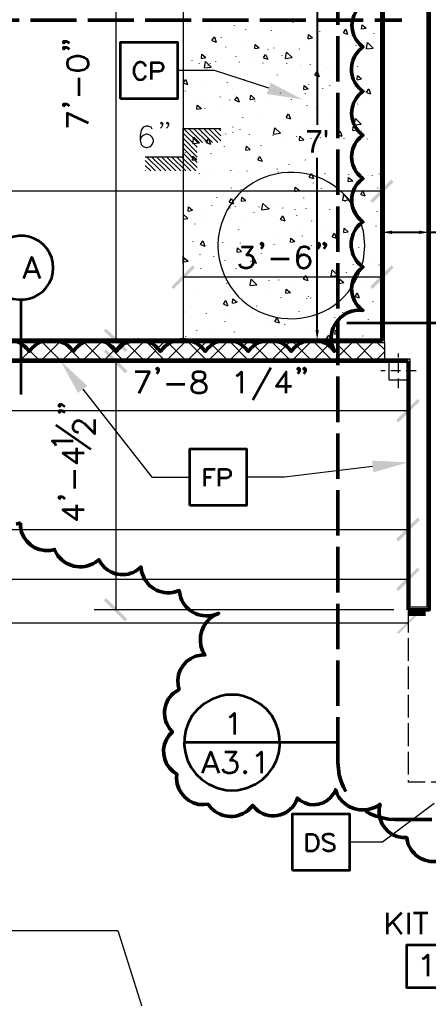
# Model space of a CAD drawing. Header units: inches. Extents: x 5 to 516, y -193 to 129.
# Drawn here: x 72.91 to 80.11, y 46.03 to 63.27 of the extents above; entities that cross this region are included whole.
import ezdxf

# ---------------------------------------------------------------- set-up
doc = ezdxf.new("R2010")
doc.units = ezdxf.units.IN
doc.header["$MEASUREMENT"] = 0
doc.linetypes.add('PDF_IMPORT', pattern=[1, 0.8, -0.2])
for name, color, linetype in [('Highlight', 210, 'Continuous'), ('PDF_Geometry', 7, 'Continuous'), ('PDF_Solid Fills', 7, 'Continuous')]:
    doc.layers.add(name, color=color, linetype=linetype)
doc.styles.get("Standard").update_dxf_attribs({"font": 'arial.ttf'})
doc.dimstyles.get("Standard").update_dxf_attribs({"dimtxt": 0.4, "dimasz": 0.18, "dimexe": 0.18, "dimexo": 0.0625, "dimgap": 0.09, "dimtad": 0, "dimtih": 1, "dimtoh": 1, "dimdec": 4, "dimlfac": 12, "dimzin": 0, "dimdsep": 46, "dimlunit": 4, "dimtxsty": 'Standard', "dimcen": 0.09, "dimadec": 3, "dimazin": 0, "dimtfac": 1, "dimtdec": 4, "dimtofl": 0, "dimtmove": 0, "dimatfit": 3, "dimfxl": 1, "dimtolj": 1, "dimtzin": 0, "dimarcsym": 0})

# ---------------------------------------------------------------- blocks, each defined once
blk = doc.blocks.new('*D72')
at = {"layer": 'Defpoints', "color": 0, "transparency": 16777216}
for p in [(79.287, 59.527), (80.12, 59.527), (80.12, 59.527)]:
    blk.add_point(p, dxfattribs=at)
at = {"layer": 'Highlight', "color": 0, "lineweight": -2, "transparency": 16777216}
for p, q in [((79.287, 59.589), (79.287, 59.707)), ((80.12, 59.589), (80.12, 59.707)), ((79.467, 59.527), (79.94, 59.527)), ((80.12, 59.527), (80.3, 59.527))]:
    blk.add_line(p, q, dxfattribs=at)
at = {"layer": 'Highlight', "color": 0, "transparency": 16777216}
for points in [[(79.467, 59.557), (79.467, 59.497), (79.287, 59.527)], [(79.94, 59.557), (79.94, 59.497), (80.12, 59.527)]]:
    blk.add_solid(points, dxfattribs=at)
at = {"layer": 'Highlight', "color": 0, "transparency": 16777216, "insert": (80.757, 59.527), "char_height": 0.4, "attachment_point": 5}
blk.add_mtext('\\A1;10"', dxfattribs=at)
blk = doc.blocks.new('*D76')
at = {"layer": 'Defpoints', "color": 0, "transparency": 16777216}
for p in [(78.147, 64.628), (78.537, 64.628), (78.147, 57.628)]:
    blk.add_point(p, dxfattribs=at)
at = {"layer": 'Highlight', "color": 0, "lineweight": -2, "transparency": 16777216}
for p, q in [((78.474, 64.628), (77.967, 64.628)), ((78.147, 64.448), (78.147, 61.418)), ((78.147, 57.808), (78.147, 60.838)), ((78.084, 57.628), (77.967, 57.628))]:
    blk.add_line(p, q, dxfattribs=at)
at = {"layer": 'Highlight', "color": 0, "transparency": 16777216}
for points in [[(78.117, 64.448), (78.177, 64.448), (78.147, 64.628)], [(78.117, 57.808), (78.177, 57.808), (78.147, 57.628)]]:
    blk.add_solid(points, dxfattribs=at)
at = {"layer": 'Highlight', "color": 0, "transparency": 16777216, "insert": (78.147, 61.128), "char_height": 0.4, "attachment_point": 5}
blk.add_mtext("\\A1;7'", dxfattribs=at)

msp = doc.modelspace()

# ---------------------------------------------------------------- hatches: boundary and pattern name
at = {"layer": 'PDF_Solid Fills', "transparency": 33554559}
for points in [[(79.4536323, 58.9443355), (79.0803006, 58.5676706), (79.1203006, 58.5276705), (79.4936323, 58.9043355)], [(74.8069677, 57.4610047), (74.4303029, 57.8343365), (74.3936363, 57.7943365), (74.7669677, 57.4210047)], [(74.8069677, 52.7110044), (74.4303029, 53.0843361), (74.3936363, 53.0443361), (74.7669677, 52.6710044)]]:
    msp.add_hatch(color=256, dxfattribs=at).paths.add_polyline_path(points)

# ---------------------------------------------------------------- linework, layer by layer
at = {"layer": 'PDF_Geometry', "lineweight": 9}
for points in [[(47.1636314, 57.5843381), (52.0369652, 57.5843381), (52.0369652, 59.751005), (52.3302985, 59.751005), (52.3302985, 57.5843381), (79.3303006, 57.5843381), (79.3303006, 64.6710053), (61.8702992, 64.6710053), (61.8702992, 82.6276734)], [(80.0803007, 64.3876716), (80.0803007, 52.921006), (79.7869674, 52.921006), (79.7869674, 57.2943381), (47.1636314, 57.2943381)], [(79.3303006, 57.5876697), (79.3303006, 57.2943363)]]:
    msp.add_lwpolyline(points, dxfattribs=at)
at = {"layer": 'PDF_Geometry', "linetype": 'PDF_IMPORT', "lineweight": 50, "ltscale": 1}
for points in [[(78.5136366, 50.1843386), (78.5136366, 70.3110077)], [(90.1636382, 49.1843385), (79.5136337, 49.1843385)]]:
    msp.add_lwpolyline(points, dxfattribs=at)
at = {"layer": 'PDF_Geometry', "lineweight": 50}
for points in [[(80.1202991, 68.8143369), (79.6836324, 68.8143369), (79.6836324, 64.4310031), (80.1202991, 64.4310031), (80.1202991, 52.8776685), (79.7469657, 52.8776685)], [(51.9969635, 59.7943383), (52.3702968, 59.7943383), (52.3702968, 57.6276714), (79.2869657, 57.6276714), (79.2869657, 64.627672), (61.8302975, 64.627672)], [(78.890299, 62.8443399), (78.9536323, 62.791007), (78.8936322, 62.7410056), (78.8436321, 62.6843396), (78.8036325, 62.6210054)], [(78.803635, 62.6210054), (78.773635, 62.5510054)], [(78.893635, 62.0576721), (78.953635, 62.007672), (78.893635, 61.9610054)], [(78.8969683, 59.7610052), (78.953635, 59.7110051), (78.893635, 59.6643385)], [(73.1269679, 57.4876716), (73.0803014, 57.4276715), (73.0303013, 57.4876716)], [(79.7469673, 57.2543363), (47.1202964, 57.2543363)], [(79.7469673, 52.877671), (79.7469673, 57.254338)], [(72.8469712, 54.3843367), (72.9236381, 54.4110034)], [(72.9236364, 54.4110031), (72.9236364, 54.3376698)], [(80.1202991, 52.877671), (79.7469657, 52.877671)], [(75.7003033, 51.5443364), (75.7169699, 51.4743362), (75.6503034, 51.431003)], [(75.54697, 50.7876695), (75.6003033, 50.7276694), (75.5436366, 50.6710028)], [(78.5136366, 50.1843386), (78.5203033, 50.0743386), (78.5369699, 49.9643386), (78.5703033, 49.8543386), (78.6103033, 49.7510052), (78.6536366, 49.6776719)], [(75.6136365, 50.0276694), (75.67697, 49.9810029), (75.6736366, 49.9076696)], [(78.4403037, 49.6443359), (78.4669701, 49.7076692), (78.4969702, 49.6310027)], [(77.7703034, 49.4910029), (77.8003034, 49.5610026), (77.8503035, 49.5176693)], [(76.1536366, 49.444336), (76.22697, 49.4510028), (76.2769701, 49.3910027)], [(76.9636368, 49.3743359), (77.0136369, 49.4310028), (77.0636366, 49.3743359)], [(79.0036337, 49.3276694), (79.0803003, 49.2843361), (79.1836337, 49.2410027), (79.2903003, 49.2110027), (79.4003004, 49.1910027), (79.5136337, 49.1843361)]]:
    msp.add_lwpolyline(points, dxfattribs=at)
at = {"layer": 'PDF_Geometry', "lineweight": 15}
for points in [[(74.6003062, 64.627672), (74.6003062, 57.6276714)], [(75.8603025, 63.1976724), (75.8603025, 63.2010057)], [(76.1403047, 63.2210082), (76.1403047, 63.2243415)], [(76.25697, 63.1343383), (76.25697, 63.1376716)], [(76.2769692, 63.181003), (76.2769692, 63.1843364)], [(76.6936359, 63.1643404), (76.6936359, 63.1676738)], [(77.1103026, 63.1510076), (77.1103026, 63.154341)], [(77.5236327, 63.1343383), (77.5236327, 63.1376716)], [(77.7236382, 63.2176716), (77.7236382, 63.2210049)], [(77.9402994, 63.1210055), (77.9402994, 63.1243388)], [(78.226968, 63.214335), (78.226968, 63.2176683)], [(78.930303, 63.1110063), (78.9369697, 63.1843396), (79.010303, 63.1243396)], [(78.9303033, 63.1110025), (79.0103033, 63.1243358)], [(76.2936334, 62.9043382), (76.3369668, 62.9676716), (76.3703001, 62.8776716)], [(76.4603053, 62.9543388), (76.4603053, 62.9576721)], [(76.8936346, 63.1010063), (76.8936346, 63.1043396)], [(77.3436333, 63.0843369), (77.3436333, 63.0876702)], [(77.9903005, 62.9376732), (77.9969672, 63.0110065), (78.0669672, 62.9510065)], [(77.9903008, 62.9376694), (78.0669675, 62.9510027)], [(78.193636, 63.0610011), (78.193636, 63.0643345)], [(78.3569661, 63.1043361), (78.3569661, 63.1076694)], [(78.6103011, 63.0410028), (78.6503011, 63.1043361), (78.6836344, 63.0176694)], [(78.6103027, 63.0410019), (78.6836361, 63.0176686)], [(78.7736328, 63.0910033), (78.7736328, 63.0943366)], [(79.1503012, 63.0310057), (79.1503012, 63.0343391)], [(79.1902995, 63.0743339), (79.1902995, 63.0776673)], [(76.2936386, 62.9043374), (76.3703053, 62.8776708)], [(76.540302, 62.7910019), (76.540302, 62.7943353)], [(76.8936346, 62.8876748), (76.8936346, 62.8910082)], [(77.0503048, 62.7643401), (77.0569714, 62.8376735), (77.1269715, 62.7776735)], [(77.0503051, 62.7643363), (77.1269717, 62.7776697)], [(77.3836384, 62.7710027), (77.3836384, 62.7743361)], [(78.0269694, 62.7976683), (78.0269694, 62.8010016)], [(78.1236355, 62.7876721), (78.1236355, 62.7910054)], [(78.7203017, 62.8876748), (78.7203017, 62.8910082)], [(78.8336372, 62.8176743), (78.8336372, 62.8210076)], [(79.0136366, 62.7576699), (79.1303033, 62.7710033)], [(79.0136394, 62.7576689), (79.030306, 62.8676689), (79.130306, 62.7710022)], [(76.1103023, 62.5910071), (76.1169689, 62.6643404), (76.1869689, 62.6043404)], [(76.1103025, 62.5910033), (76.1869692, 62.6043366)], [(76.7236381, 62.6243352), (76.7236381, 62.6276686)], [(76.9536321, 62.6276718), (76.9536321, 62.6310052)], [(77.2003007, 62.6010038), (77.2403007, 62.6610038), (77.2769674, 62.5743371)], [(77.2003024, 62.6010062), (77.276969, 62.5743396)], [(77.2869655, 62.7410006), (77.2869655, 62.7443339)], [(77.5303059, 62.6443344), (77.5303059, 62.6476678)], [(77.5869661, 62.5910022), (77.6069661, 62.7010022), (77.7069661, 62.6043355)], [(77.5869669, 62.5910033), (77.7069669, 62.6043366)], [(77.8369669, 62.7543401), (77.8369669, 62.7576735)], [(78.870299, 62.7376708), (78.870299, 62.7410041)], [(75.9469724, 62.5543415), (75.9469724, 62.5576748)], [(76.073634, 62.4943371), (76.073634, 62.4976705)], [(76.1636337, 62.4243366), (76.2836337, 62.4376699)], [(76.1636364, 62.4243355), (76.1803031, 62.5343355), (76.2836364, 62.4376688)], [(76.2303044, 62.4676715), (76.2303044, 62.4710049)], [(76.266973, 62.4943371), (76.266973, 62.4976705)], [(76.3636391, 62.5376721), (76.3636391, 62.5410054)], [(76.7803058, 62.5243393), (76.7803058, 62.5276726)], [(77.1969725, 62.5076699), (77.1969725, 62.5110033)], [(77.6136392, 62.4943371), (77.6136392, 62.4976705)], [(77.8469699, 62.4876707), (77.8469699, 62.4910041)], [(77.8769721, 62.441006), (77.8769721, 62.4443393)], [(78.0303059, 62.4776677), (78.0303059, 62.4810011)], [(78.3303005, 62.4276732), (78.3303005, 62.4310065)], [(78.4436361, 62.464335), (78.4436361, 62.4676683)], [(78.8603028, 62.4476724), (78.8603028, 62.4510057)], [(79.2136353, 62.5576713), (79.2136353, 62.5610046)], [(79.2769695, 62.4343396), (79.2769695, 62.4376729)], [(77.2936387, 62.0643376), (76.336972, 62.377671), (75.6869719, 62.377671)], [(77.4469726, 62.2976683), (77.4469726, 62.3010016)], [(78.1069661, 62.2943385), (78.1836328, 62.2710051)], [(78.1069713, 62.2943393), (78.1469713, 62.3576726), (78.1803046, 62.2710059)], [(78.1669705, 62.3943344), (78.1669705, 62.3976677)], [(78.8502995, 62.2143387), (78.8569662, 62.2876721), (78.9302995, 62.2276721)], [(75.790302, 62.1576672), (75.8669686, 62.1310005)], [(75.7903036, 62.1576748), (75.8336369, 62.2210081), (75.8669703, 62.1310081)], [(76.1136391, 62.181003), (76.1136391, 62.1843363)], [(76.5669676, 62.1676702), (76.5669676, 62.1710035)], [(76.8636392, 62.2210081), (76.8636392, 62.2243414)], [(77.9103038, 62.0410057), (77.9169704, 62.114339), (77.9903038, 62.054339)], [(78.0003038, 62.1310016), (78.0003038, 62.1343349)], [(78.3702989, 62.114339), (78.3702989, 62.1176723)], [(78.8069716, 62.1510076), (78.8069716, 62.1543409)], [(78.8236342, 62.0976696), (78.8236342, 62.1010029)], [(78.8536364, 62.2143349), (78.930303, 62.2276683)], [(75.8269705, 62.0143363), (75.8269705, 62.0176696)], [(76.0269692, 61.9243365), (76.0269692, 61.9276699)], [(76.4436359, 61.9076672), (76.4436359, 61.9110005)], [(76.6636337, 62.0643376), (76.6636337, 62.067671)], [(76.6969709, 61.8543403), (76.7369709, 61.9143403), (76.7736375, 61.8276737)], [(76.6969725, 61.9576685), (76.6969725, 61.9610019)], [(76.9703012, 61.8676726), (76.9769679, 61.9410059), (77.0503013, 61.8810059)], [(77.410304, 62.0110065), (77.410304, 62.0143398)], [(77.5036335, 61.9776677), (77.5036335, 61.981001)], [(77.910304, 62.0410019), (77.990304, 62.0543352)], [(77.9402994, 61.9676715), (77.9402994, 61.9710048)], [(78.2469672, 62.061001), (78.2469672, 62.0643344)], [(78.9936375, 62.0076699), (78.9936375, 62.0110032)], [(79.013635, 61.9910081), (79.053635, 62.0543414), (79.0869684, 61.9676748)], [(79.0136366, 61.9910005), (79.08697, 61.9676672)], [(76.0302987, 61.6943395), (76.0369654, 61.7676728), (76.1102987, 61.7076728)], [(76.2003023, 61.8010048), (76.2003023, 61.8043382)], [(76.3903047, 61.7643363), (76.3903047, 61.7676696)], [(76.606966, 61.854336), (76.606966, 61.8576693)], [(76.6969725, 61.854336), (76.7736392, 61.8276693)], [(76.8603026, 61.8943344), (76.8603026, 61.8976677)], [(76.9703015, 61.8676688), (77.0503015, 61.8810021)], [(77.0569714, 61.8376734), (77.0569714, 61.8410067)], [(77.2769693, 61.8776718), (77.2769693, 61.8810051)], [(77.693636, 61.8610024), (77.693636, 61.8643357)], [(77.9736382, 61.7610064), (77.9736382, 61.7643398)], [(78.1103027, 61.8476696), (78.1103027, 61.8510029)], [(78.5269694, 61.831007), (78.5269694, 61.8343403)], [(78.8636393, 61.7843354), (78.8636393, 61.7876688)], [(78.9402995, 61.8176742), (78.9402995, 61.8210075)], [(76.0303058, 61.6943357), (76.1103058, 61.707669)], [(76.1769665, 61.7076685), (76.1769665, 61.7110018)], [(77.6036346, 61.5510024), (77.6436346, 61.6110024), (77.6803013, 61.5243357)], [(78.1403049, 61.7276677), (78.1403049, 61.731001)], [(78.4336399, 61.6410045), (78.4336399, 61.6443379)], [(79.2736329, 61.6376747), (79.2736329, 61.6410081)], [(75.2436372, 61.3410032), (75.2269705, 61.3776698), (75.1736371, 61.3976698), (75.1369705, 61.3976698), (75.0836371, 61.3776698), (75.0469705, 61.3243365), (75.0303038, 61.2343365), (75.0303038, 61.1476698), (75.0469705, 61.0743365), (75.0836371, 61.0376698), (75.1369705, 61.0210031), (75.1569705, 61.0210031), (75.2103038, 61.0376698), (75.2436372, 61.0743365), (75.2636372, 61.1276698), (75.2636372, 61.1476698), (75.2436372, 61.2010031), (75.2103038, 61.2343365), (75.1569705, 61.2543365), (75.1369705, 61.2543365), (75.0836371, 61.2343365), (75.0469705, 61.2010031), (75.0303038, 61.1476698)], [(75.4236366, 61.4510021), (75.40697, 61.4310021), (75.38697, 61.4510021), (75.40697, 61.4676688), (75.4236366, 61.4510021), (75.4236366, 61.4143354), (75.40697, 61.3776687), (75.38697, 61.3610021)], [(75.5303057, 61.4510021), (75.5136391, 61.4310021), (75.4936391, 61.4510021), (75.5136391, 61.4676688), (75.5303057, 61.4510021), (75.5303057, 61.4143354), (75.5136391, 61.3776687), (75.4936391, 61.3610021)], [(76.8369668, 61.5510048), (76.8369668, 61.5543381)], [(77.1003064, 61.5243392), (77.1003064, 61.5276726)], [(77.5503051, 61.5076698), (77.5503051, 61.5110032)], [(77.6036363, 61.5510048), (77.6803029, 61.5243381)], [(77.9703016, 61.4643349), (77.9703016, 61.4676682)], [(78.7736393, 61.3176712), (78.780306, 61.3910045), (78.850306, 61.3310045)], [(78.7769694, 61.4843408), (78.7769694, 61.4876742)], [(78.8069675, 61.4210021), (78.8236342, 61.5343354), (78.9236342, 61.4343354)], [(78.8069716, 61.4210067), (78.9236383, 61.43434)], [(75.1202987, 60.8576725), (75.7869654, 60.8576725), (75.7869654, 61.3576725), (76.4536321, 61.3576725)], [(76.0369654, 61.0243392), (75.7869654, 61.2743392)], [(76.0436386, 61.1076725), (75.7936386, 61.3576725)], [(76.1303017, 61.1076725), (75.8803017, 61.3576725)], [(75.9536321, 61.287672), (75.9536321, 61.2910053)], [(76.2203015, 61.1076725), (75.9703014, 61.3576725)], [(76.3069714, 61.1076725), (76.0569714, 61.3576725)], [(76.1236353, 61.2743392), (76.1236353, 61.2776725)], [(76.3969711, 61.1076725), (76.1469711, 61.3576725)], [(76.4536321, 61.1376747), (76.2336321, 61.3576747)], [(76.4536321, 61.2243378), (76.3236321, 61.3576712)], [(76.4536321, 61.3143376), (76.4102988, 61.3576709)], [(76.5369654, 61.2576698), (76.5369654, 61.2610032)], [(76.6669703, 61.287672), (76.6669703, 61.2910053)], [(76.6703001, 61.3810015), (76.6703001, 61.3843349)], [(76.790302, 61.3343368), (76.790302, 61.3376701)], [(76.9536321, 61.244337), (76.9536321, 61.2476704)], [(77.3702988, 61.2276676), (77.3702988, 61.231001)], [(77.380301, 61.2576687), (77.400301, 61.3676687), (77.500301, 61.2710021)], [(77.3803018, 61.2576698), (77.5003018, 61.2710032)], [(77.4736381, 61.3076712), (77.4736381, 61.3110045)], [(77.5369655, 61.2843354), (77.5369655, 61.2876687)], [(77.7869655, 61.2143349), (77.7869655, 61.2176682)], [(77.8336368, 61.1443381), (77.8403035, 61.2176714), (77.9103035, 61.1576714)], [(78.3736355, 61.331007), (78.3736355, 61.3343403)], [(78.5103, 61.244337), (78.5836334, 61.2210037)], [(78.5103052, 61.2443378), (78.5503052, 61.3076712), (78.5836385, 61.2210045)], [(78.7736328, 61.3176742), (78.8502995, 61.3310075)], [(78.9269667, 61.311001), (78.9269667, 61.3143343)], [(79.120299, 61.277669), (79.120299, 61.2810023)], [(76.0369654, 60.9343394), (75.7869654, 61.1843395)], [(76.0369654, 60.8476695), (75.7869654, 61.0976695)], [(75.9569686, 61.0910031), (76.0769687, 61.1043365)], [(75.9569714, 61.0910021), (75.973638, 61.2010021), (76.0769714, 61.1043354)], [(76.1736367, 61.1343381), (76.1736367, 61.1376714)], [(76.1936359, 61.1076725), (76.2703025, 61.0810059)], [(76.1936375, 61.1076733), (76.2369708, 61.1710067), (76.2703042, 61.0810067)], [(76.8936343, 60.971005), (76.900301, 61.0443384), (76.970301, 60.9843384)], [(77.1636338, 61.0510048), (77.1636338, 61.0543381)], [(77.5936333, 61.1943357), (77.5936333, 61.197669)], [(77.8336371, 61.1443343), (77.9103038, 61.1576676)], [(78.0436387, 61.1810029), (78.0436387, 61.1843362)], [(78.1103027, 61.061001), (78.1103027, 61.0643343)], [(78.2036322, 61.1976723), (78.2036322, 61.2010056)], [(78.6202989, 61.1810029), (78.6202989, 61.1843362)], [(79.0336358, 61.1676701), (79.0336358, 61.1710034)], [(76.0369654, 60.7576698), (75.7869654, 61.0076698)], [(76.0369654, 60.6710066), (75.7869654, 60.9210067)], [(75.8269705, 60.9343394), (75.8269705, 60.9376728)], [(75.9536386, 60.797672), (75.9603052, 60.8710053), (76.0303052, 60.8110053)], [(76.2803058, 60.9176701), (76.2803058, 60.9210034)], [(76.516973, 61.0343354), (76.516973, 61.0376687)], [(76.8069714, 60.8843381), (76.8069714, 60.8876714)], [(76.8936346, 60.971008), (76.9703012, 60.9843413)], [(78.0869669, 60.8676687), (78.0869669, 60.871002)], [(78.1003065, 61.0310056), (78.1003065, 61.0343389)], [(79.2436375, 60.971008), (79.2436375, 60.9743413)], [(75.3036347, 60.6076725), (75.1203014, 60.7910058)], [(75.2169716, 60.6076725), (75.1203049, 60.7010058)], [(75.3936345, 60.6076725), (75.1436344, 60.8576725)], [(75.4803044, 60.6076725), (75.2303044, 60.8576725)], [(75.5703041, 60.6076725), (75.3203041, 60.8576725)], [(75.6569673, 60.6076725), (75.4069672, 60.8576725)], [(75.746967, 60.6076725), (75.496967, 60.8576725)], [(75.8336369, 60.6076725), (75.5836369, 60.8576725)], [(75.9236367, 60.6076725), (75.6736366, 60.8576725)], [(76.0102998, 60.6076725), (75.7602998, 60.8576725)], [(75.9536321, 60.7976682), (76.0302987, 60.8110015)], [(77.1003048, 60.8043389), (77.1403048, 60.8643389), (77.1769715, 60.7776722)], [(77.1003064, 60.8043413), (77.1769731, 60.7776747)], [(77.6536376, 60.721008), (77.6536376, 60.7243413)], [(77.943636, 60.7976682), (77.943636, 60.8010015)], [(78.5369656, 60.8510061), (78.5369656, 60.8543394)], [(78.7503038, 60.8176741), (78.7503038, 60.8210075)], [(75.1269718, 60.6076725), (75.1203052, 60.6143391)], [(75.7936386, 60.6476709), (75.7936386, 60.6510042)], [(76.0769706, 60.5576711), (76.0769706, 60.5610045)], [(76.2103053, 60.6310015), (76.2103053, 60.6343348)], [(76.3203042, 60.6076725), (76.3203042, 60.6110058)], [(76.626972, 60.6176687), (76.626972, 60.621002)], [(76.6403047, 60.6210053), (76.6403047, 60.6243386)], [(76.7736327, 60.5910031), (76.7736327, 60.5943364)], [(76.9169704, 60.6043359), (76.9169704, 60.6076692)], [(77.0436387, 60.6010061), (77.0436387, 60.6043394)], [(77.4469726, 60.6410045), (77.4469726, 60.6443378)], [(77.4603054, 60.5876733), (77.4603054, 60.5910066)], [(77.660304, 60.5543413), (77.660304, 60.5576746)], [(77.8736355, 60.5710039), (77.8736355, 60.5743372)], [(78.0069685, 60.4976676), (78.0469685, 60.5610009), (78.0803019, 60.4743343)], [(78.2903022, 60.5576711), (78.2903022, 60.5610045)], [(78.4969672, 60.6010061), (78.4969672, 60.6043394)], [(78.5803006, 60.5376719), (78.5803006, 60.5410053)], [(78.7069689, 60.5410017), (78.7069689, 60.5443351)], [(79.030306, 60.5210026), (79.030306, 60.5243359)], [(79.1236356, 60.5243391), (79.1236356, 60.5276725)], [(79.2436375, 60.5510047), (79.2436375, 60.5543381)], [(75.8903047, 60.461005), (75.8903047, 60.4643383)], [(76.1436345, 60.4676714), (76.1436345, 60.4710047)], [(78.0069702, 60.4976736), (78.0803035, 60.4743402)], [(78.0836371, 60.3943342), (78.0836371, 60.3976676)], [(78.1469713, 60.3943342), (78.1469713, 60.3976676)], [(78.6936358, 60.4210036), (78.7003025, 60.494337), (78.7736358, 60.434337)], [(78.6936361, 60.4210066), (78.7736361, 60.4343399)], [(79.2869657, 60.2510033), (61.8302975, 60.2510033)], [(76.6403047, 60.3043413), (76.6403047, 60.3076746)], [(76.7803058, 60.2176714), (76.7803058, 60.2210047)], [(76.8136378, 60.2776689), (76.8136378, 60.2810023)], [(77.2669731, 60.2610063), (77.2669731, 60.2643397)], [(77.7536333, 60.2476706), (77.7603, 60.3210039), (77.8336333, 60.2610039)], [(77.7536336, 60.2476735), (77.8336336, 60.2610069)], [(78.2236382, 60.3010047), (78.2236382, 60.304338)], [(78.6003025, 60.0876722), (78.6169691, 60.1976722), (78.7169691, 60.1010055)], [(78.9136323, 60.1943364), (78.9536323, 60.2576697), (78.9869656, 60.1710031)], [(78.9136339, 60.1943356), (78.9869673, 60.1710023)], [(79.0703044, 60.2076684), (79.0703044, 60.2110017)], [(79.2169719, 60.3043413), (79.2169719, 60.3076746)], [(75.8736353, 60.0143361), (75.8736353, 60.0176694)], [(76.3836383, 60.134338), (76.3836383, 60.1376714)], [(76.5969682, 60.0576719), (76.6369682, 60.1210052), (76.6736348, 60.0310052)], [(76.5969698, 60.0576711), (76.6736365, 60.0310044)], [(76.8136376, 60.0743375), (76.8203042, 60.1476708), (76.8936376, 60.0876708)], [(76.8136378, 60.0743337), (76.8936378, 60.087667)], [(77.1736327, 59.921002), (77.1902994, 60.0343353), (77.2936327, 59.9376686)], [(77.9136338, 60.1310014), (77.9136338, 60.1343348)], [(78.6003065, 60.0876733), (78.7169732, 60.1010066)], [(78.6403049, 60.0643375), (78.6403049, 60.0676708)], [(78.7203017, 60.1510074), (78.7203017, 60.1543407)], [(75.7869654, 59.8476694), (75.8702987, 59.7710028)], [(75.873635, 59.9010044), (75.8803017, 59.9743377), (75.953635, 59.9143377)], [(75.8736353, 59.9010074), (75.9536353, 59.9143407)], [(76.290302, 60.0010033), (76.290302, 60.0043367)], [(76.6136392, 59.9543386), (76.6136392, 59.9576719)], [(76.7069687, 59.9843407), (76.7069687, 59.9876741)], [(77.0403021, 59.8776716), (77.0403021, 59.8810049)], [(77.1236354, 59.9710079), (77.1236354, 59.9743413)], [(77.1736368, 59.9210066), (77.2936368, 59.9376732)], [(77.3069715, 59.9476722), (77.3069715, 59.9510055)], [(77.4203002, 59.9743377), (77.4203002, 59.9776711)], [(77.5403021, 59.9543386), (77.5403021, 59.9576719)], [(77.7603, 59.9310028), (77.7603, 59.9343361)], [(77.9536322, 59.9410058), (77.9536322, 59.9443391)], [(78.3702989, 59.9243364), (78.3702989, 59.9276697)], [(78.6236355, 59.874335), (78.6236355, 59.8776684)], [(78.7869656, 59.9110036), (78.7869656, 59.9143369)], [(79.2036323, 59.8943342), (79.2036323, 59.8976675)], [(79.2869657, 60.0010033), (79.2869657, 59.8743366)], [(75.7869654, 59.7610063), (75.8702987, 59.7710063)], [(75.9936372, 59.6710066), (75.9936372, 59.6743399)], [(76.1169689, 59.7976681), (76.1169689, 59.8010014)], [(76.2036321, 59.8276702), (76.2036321, 59.8310036)], [(76.876972, 59.8043413), (76.876972, 59.8076746)], [(77.5036335, 59.7543399), (77.5769669, 59.7276732)], [(77.5036387, 59.7543375), (77.5436387, 59.8143375), (77.576972, 59.7276708)], [(77.7869655, 59.8243337), (77.7869655, 59.827667)], [(78.0536349, 59.7243377), (78.0536349, 59.7276711)], [(79.1336386, 59.7343407), (79.1336386, 59.737674)], [(76.7503037, 59.5510046), (76.7503037, 59.554338)], [(76.7669731, 59.5776702), (76.7669731, 59.5810036)], [(77.8003051, 59.6210052), (77.8003051, 59.6243385)], [(78.2503038, 59.6043358), (78.2503038, 59.6076691)], [(78.3503065, 59.574337), (78.3503065, 59.5776704)], [(78.4103024, 59.4476695), (78.4503025, 59.5110029), (78.4836358, 59.4243362)], [(78.6169689, 59.5243361), (78.6236355, 59.5976694), (78.6936355, 59.5376694)], [(78.6169691, 59.5243391), (78.6936358, 59.5376724)], [(78.9603011, 59.0410049), (78.9769678, 59.1676716), (78.9836345, 59.2943382), (78.9769678, 59.4210049), (78.9603011, 59.5443382)], [(79.1869697, 59.6376746), (79.1869697, 59.6410079)], [(75.9669716, 59.367672), (75.9669716, 59.3710053)], [(76.0369654, 59.3576724), (76.0369654, 59.3610057)], [(76.0936383, 59.311005), (76.1336383, 59.3743384), (76.170305, 59.2843384)], [(76.3836383, 59.351006), (76.3836383, 59.3543393)], [(76.4069675, 59.4210049), (76.4003009, 59.2943382), (76.4069675, 59.1676716)], [(76.4869709, 59.3443362), (76.4869709, 59.3476695)], [(76.800305, 59.3376698), (76.800305, 59.3410031)], [(77.2169717, 59.3210038), (77.2169717, 59.3243371)], [(77.3702988, 59.4743377), (77.3702988, 59.477671)], [(77.6769666, 59.351006), (77.7536333, 59.3643393)], [(77.6769731, 59.351003), (77.6836398, 59.4243363), (77.7536398, 59.3643363)], [(77.8869683, 59.4610049), (77.8869683, 59.4643382)], [(78.4103041, 59.4476721), (78.4836374, 59.4243388)], [(78.6936361, 59.4810041), (78.6936361, 59.4843374)], [(76.0936332, 59.3110042), (76.1702998, 59.2843375)], [(76.583637, 59.2876718), (76.583637, 59.2910052)], [(76.7369706, 59.1776699), (76.7436373, 59.2510033), (76.8136373, 59.1910033)], [(76.7369709, 59.1776695), (76.8136376, 59.1910029)], [(77.1669704, 59.1476707), (77.1669704, 59.1510041)], [(77.3903048, 59.307671), (77.3903048, 59.3110044)], [(77.6336384, 59.3043378), (77.6336384, 59.3076712)], [(77.8636393, 59.1476707), (77.8636393, 59.1510041)], [(78.0469685, 59.291005), (78.0469685, 59.2943384)], [(78.2936388, 59.291005), (78.2936388, 59.2943384)], [(78.4636352, 59.274339), (78.4636352, 59.2776724)], [(78.7436374, 59.274339), (78.7436374, 59.2776724)], [(78.7503038, 59.1443375), (78.7503038, 59.1476709)], [(78.8803019, 59.2610029), (78.8803019, 59.2643362)], [(75.7869654, 58.9843373), (75.7869654, 59.1110039)], [(75.7969681, 59.0043368), (75.8036348, 59.0776702), (75.8736348, 59.0176702)], [(75.7969684, 59.0043364), (75.873635, 59.0176698)], [(76.0869668, 59.1310047), (76.0869668, 59.1343381)], [(76.3303004, 59.101006), (76.3303004, 59.1043393)], [(76.5269692, 59.0310054), (76.5269692, 59.0343387)], [(76.9803045, 59.014336), (76.9803045, 59.0176694)], [(77.0003021, 59.0076706), (77.0403021, 59.0676706), (77.0736354, 58.9810039)], [(77.0003037, 59.0076696), (77.0769704, 58.981003)], [(77.910304, 59.0943362), (77.910304, 59.0976695)], [(78.0269694, 59.057671), (78.0269694, 59.0610043)], [(79.1603041, 58.9710045), (79.1603041, 58.9743378)], [(79.2869657, 58.9843373), (79.2869657, 59.1110039)], [(76.0969697, 58.8843379), (76.0969697, 58.8876713)], [(76.7236381, 58.8843379), (76.7236381, 58.8876713)], [(76.8903048, 58.8476694), (76.8903048, 58.8510027)], [(78.3569661, 58.8176706), (78.3569661, 58.8210039)], [(78.3936374, 58.7543387), (78.4103041, 58.8643387), (78.5103041, 58.7676721)], [(78.4736382, 58.8443362), (78.4736382, 58.8476695)], [(78.6636339, 58.8143374), (78.6636339, 58.8176707)], [(78.7869656, 58.9610049), (78.7869656, 58.9643382)], [(79.2369711, 58.9476721), (79.2369711, 58.9510054)], [(79.2869657, 58.7343372), (75.7869654, 58.7343372)], [(76.0569714, 58.7243376), (76.0569714, 58.727671)], [(76.4736381, 58.7110048), (76.4736381, 58.7143382)], [(76.8869682, 58.6943355), (76.8869682, 58.6976688)], [(76.9669676, 58.5876719), (76.9836343, 58.7010053), (77.0869677, 58.6010052)], [(77.0203029, 58.7010053), (77.0203029, 58.7043386)], [(77.3036349, 58.6776695), (77.3036349, 58.6810028)], [(77.3636392, 58.6410043), (77.3636392, 58.6443376)], [(77.4736381, 58.6843393), (77.4736381, 58.6876726)], [(77.7203016, 58.6643367), (77.7203016, 58.66767)], [(77.8569661, 58.7943382), (77.8569661, 58.7976715)], [(77.9069674, 58.7043385), (77.9803008, 58.6776718)], [(77.9069726, 58.704336), (77.9469726, 58.764336), (77.9803059, 58.6776693)], [(78.1369683, 58.6476707), (78.1369683, 58.651004)], [(78.3936347, 58.7543364), (78.5103014, 58.7676698)], [(78.5369656, 58.6276715), (78.6169656, 58.6410048)], [(78.5369721, 58.6276719), (78.5436388, 58.7010053), (78.6169721, 58.6410052)], [(78.553635, 58.6343379), (78.553635, 58.6376712)], [(79.280306, 58.6343379), (79.280306, 58.6376712)], [(76.0603012, 58.464338), (76.0603012, 58.4676714)], [(76.5569714, 58.6210051), (76.5569714, 58.6243384)], [(76.5903034, 58.557671), (76.5903034, 58.5610043)], [(76.9669717, 58.5876697), (77.0869717, 58.6010031)], [(77.5969696, 58.4543354), (77.6036363, 58.5276688), (77.6769696, 58.4676688)], [(77.5969699, 58.4543384), (77.6769699, 58.4676718)], [(78.8136364, 58.3976715), (78.8536364, 58.4610048), (78.8869697, 58.3743382)], [(78.84697, 58.4876704), (78.84697, 58.4910037)], [(78.9703017, 58.6176719), (78.9703017, 58.6210052)], [(76.4536321, 58.3710051), (76.4536321, 58.3743384)], [(76.4969654, 58.2610036), (76.5369654, 58.3243369), (76.5736321, 58.2343369)], [(76.6569671, 58.2810024), (76.6636337, 58.3543357), (76.7369671, 58.2943357)], [(76.6569673, 58.2810054), (76.7369674, 58.2943387)], [(77.2903021, 58.4176699), (77.2903021, 58.4210032)], [(77.5136365, 58.3743383), (77.5136365, 58.3776716)], [(77.9669718, 58.3576723), (77.9669718, 58.3610056)], [(77.9969672, 58.3910043), (77.9969672, 58.3943376)], [(78.0369656, 58.3676719), (78.0369656, 58.3710052)], [(78.813638, 58.3976707), (78.8869713, 58.3743373)], [(78.8736355, 58.4143367), (78.8736355, 58.41767)], [(79.1336386, 58.3043377), (79.1336386, 58.3076711)], [(75.7869654, 58.1276715), (75.7969654, 58.1210048)], [(75.7869654, 58.1210051), (75.7969654, 58.1210051)], [(76.4969671, 58.2610028), (76.5736337, 58.2343361)], [(76.6969725, 58.2176712), (76.6969725, 58.2210045)], [(77.0169731, 58.1176719), (77.0169731, 58.1210052)], [(77.083637, 58.2276708), (77.083637, 58.2310041)], [(77.8303005, 58.1276715), (77.8303005, 58.1310048)], [(78.6003065, 58.1143387), (78.6003065, 58.117672)], [(78.6369683, 58.1476707), (78.6369683, 58.151004)], [(76.1369681, 58.0943361), (76.1369681, 58.0976694)], [(76.2003023, 58.0976693), (76.2003023, 58.1010026)], [(76.5269692, 57.9510052), (76.5269692, 57.9543385)], [(76.5536348, 58.0776701), (76.5536348, 58.0810034)], [(76.9669717, 58.0643373), (76.9669717, 58.0676706)], [(77.3336371, 57.9710044), (77.3336371, 57.9743377)], [(77.3836384, 58.0476713), (77.3836384, 58.0510047)], [(77.403636, 57.9576725), (77.443636, 58.0176725), (77.4769693, 57.9310059)], [(77.4036376, 57.9576716), (77.4769709, 57.9310049)], [(77.8003051, 58.0310053), (77.8003051, 58.0343387)], [(78.0069702, 58.0443381), (78.0069702, 58.0476715)], [(78.2169718, 58.0176725), (78.2169718, 58.0210059)], [(78.4603054, 58.0276687), (78.4603054, 58.0310021)], [(78.6336385, 58.0010032), (78.6336385, 58.0043365)], [(79.0503052, 57.9876704), (79.0503052, 57.9910037)], [(76.0303058, 57.7976713), (76.0303058, 57.8010046)], [(76.2436372, 57.7843385), (76.2436372, 57.7876718)], [(76.6936359, 57.7676725), (76.6936359, 57.7710059)], [(77.5769707, 57.8976706), (77.5769707, 57.901004)], [(78.4603052, 57.7310044), (78.4669718, 57.8043377), (78.5369718, 57.7443377)], [(79.2703031, 57.8976706), (79.2703031, 57.901004)], [(75.1836396, 57.6276714), (74.2236395, 57.6276714)], [(75.8136377, 57.637671), (75.8136377, 57.6410044)], [(75.8336369, 57.6943354), (75.8336369, 57.6976687)], [(76.5803004, 57.6410042), (76.5803004, 57.6443376)], [(77.4169704, 57.6910056), (77.4169704, 57.6943389)], [(77.5269693, 57.6276713), (77.5269693, 57.6310046), (77.5303026, 57.6276713)], [(77.9703016, 57.7243376), (77.9703016, 57.7276709)], [(78.1603041, 57.637671), (78.1603041, 57.6410044)], [(78.3103014, 57.6510038), (78.3836347, 57.6276705)], [(78.3103065, 57.6510046), (78.3503065, 57.714338), (78.3836398, 57.6276713)], [(78.4603054, 57.731004), (78.5369721, 57.7443373)], [(78.5003038, 57.714338), (78.5003038, 57.7176713)], [(78.9536323, 57.697672), (78.9536323, 57.7010053)], [(79.0003039, 57.6843392), (79.0003039, 57.6876725)], [(79.1036364, 57.6343378), (79.1036364, 57.6376712)], [(73.233634, 57.2943381), (72.943634, 57.5843381)], [(72.9436356, 57.2943381), (73.2336356, 57.5843381)], [(73.310301, 57.2943381), (73.6036343, 57.5843381)], [(73.6036359, 57.2943381), (73.3103026, 57.5843381)], [(73.9703013, 57.2943381), (73.6803013, 57.5843381)], [(73.6803029, 57.2943381), (73.9703029, 57.5843381)], [(74.0469682, 57.2943381), (74.3403016, 57.5843381)], [(74.3403032, 57.2943381), (74.0469699, 57.5843381)], [(74.7069685, 57.2943381), (74.4169685, 57.5843381)], [(74.4169702, 57.2943381), (74.7069702, 57.5843381)], [(74.7836355, 57.2943381), (75.0769688, 57.5843381)], [(75.0769705, 57.2943381), (74.7836371, 57.5843381)], [(75.4436358, 57.2943381), (75.1536358, 57.5843381)], [(75.1536374, 57.2943381), (75.4436374, 57.5843381)], [(75.5203028, 57.2943381), (75.8136361, 57.5843381)], [(75.8136377, 57.2943381), (75.5203044, 57.5843381)], [(76.1803031, 57.2943381), (75.8903031, 57.5843381)], [(75.8903047, 57.2943381), (76.1803047, 57.5843381)], [(76.25697, 57.2943381), (76.5503034, 57.5843381)], [(76.550305, 57.2943381), (76.2569717, 57.5843381)], [(76.9169704, 57.2943381), (76.6269703, 57.5843381)], [(76.626972, 57.2943381), (76.916972, 57.5843381)], [(77.2869655, 57.2943381), (76.9936321, 57.5843381)], [(76.9936373, 57.2943381), (77.2869707, 57.5843381)], [(77.6536376, 57.2943381), (77.3636376, 57.5843381)], [(77.3636392, 57.2943381), (77.6536392, 57.5843381)], [(78.0236328, 57.2943381), (77.7302994, 57.5843381)], [(77.7303046, 57.2943381), (78.0236379, 57.5843381)], [(78.3903049, 57.2943381), (78.1003049, 57.5843381)], [(78.1003065, 57.2943381), (78.3903065, 57.5843381)], [(78.7603, 57.2943381), (78.4669667, 57.5843381)], [(78.4669718, 57.2943381), (78.7603052, 57.5843381)], [(78.836967, 57.2943381), (79.126967, 57.5843381)], [(79.1269722, 57.2943381), (78.8369721, 57.5843381)], [(79.2036323, 57.2943381), (79.330299, 57.4210047)], [(79.3303006, 57.4610047), (79.2036339, 57.5843381)], [(74.6003062, 57.2510031), (74.6003062, 52.8776694)], [(74.8503062, 57.2510031), (74.9736396, 57.2510031)], [(79.7469673, 57.0043363), (79.7469673, 56.0110029)], [(74.0203026, 56.7610027), (75.2369694, 55.2143359), (75.9036362, 55.2143359)], [(79.7469673, 56.3843377), (72.0569668, 56.3843377)], [(79.1236356, 55.4010036), (77.5703022, 55.214337), (76.9036354, 55.214337)], [(79.7469673, 54.5376715), (79.7469673, 54.6643381)], [(79.7469656, 54.2876714), (52.3702968, 54.2876714), (52.7469635, 54.2876714)], [(79.7469673, 53.6643363), (79.7469673, 53.791003)], [(43.1202961, 53.4143363), (47.1202964, 53.4143363), (79.7469673, 53.4143363)], [(79.4969673, 52.877671), (74.2236337, 52.877671)], [(79.370299, 52.644337), (43.4969644, 52.644337)], [(79.7469673, 52.644337), (79.3703006, 52.644337)], [(80.206969, 49.4643373), (79.296969, 48.7843373), (78.7136356, 48.7843373)], [(72.7036318, 47.2276699), (74.6402987, 47.2276699), (76.4202989, 41.5710028)]]:
    msp.add_lwpolyline(points, dxfattribs=at)
for points in [[(75.7869654, 64.627672), (75.7869654, 57.6276714), (79.2869657, 57.6276714), (79.2869657, 64.627672)], [(79.7469673, 57.2543363), (79.7469673, 56.9210029), (79.413634, 56.9210029), (79.413634, 57.2543363)]]:
    msp.add_lwpolyline(points, close=True, dxfattribs=at)
at = {"layer": 'PDF_Geometry', "linetype": 'PDF_IMPORT', "lineweight": 50, "ltscale": 1.01}
msp.add_lwpolyline([(61.9902995, 63.2643364), (79.640302, 63.2643364)], dxfattribs=at)
at = {"layer": 'PDF_Geometry', "lineweight": 35}
for points in [[(73.6902991, 62.8943344), (73.7069658, 62.8776678), (73.6902991, 62.8576678), (73.6736324, 62.8776678), (73.6902991, 62.8943344), (73.7269658, 62.8943344), (73.7636324, 62.8776678), (73.7802991, 62.8576678)], [(73.6902991, 62.7876721), (73.7069658, 62.7710054), (73.6902991, 62.7510054), (73.6736324, 62.7710054), (73.6902991, 62.7876721), (73.7269658, 62.7876721), (73.7636324, 62.7710054), (73.7802991, 62.7510054)], [(74.9336382, 62.4476724), (74.9203049, 62.404339), (74.9203049, 62.3310057)], [(75.1336382, 62.4476724), (75.1203049, 62.474339), (75.0936382, 62.504339)], [(75.2336342, 62.2176715), (75.2336342, 62.5176715), (75.3636342, 62.5176715), (75.4069675, 62.5043382), (75.4203009, 62.4910049), (75.4336342, 62.4610049), (75.4336342, 62.4176715), (75.4203009, 62.3910049), (75.4069675, 62.3743382), (75.3636342, 62.3610049), (75.2336342, 62.3610049)], [(73.9569685, 61.9310029), (73.9569685, 62.251003)], [(75.0936382, 62.2310057), (75.1203049, 62.2610057), (75.1336382, 62.2910057)], [(73.6902991, 61.787672), (73.7069658, 61.7710054), (73.6902991, 61.7510054), (73.6736324, 61.7710054), (73.6902991, 61.787672), (73.7269658, 61.787672), (73.7636324, 61.7710054), (73.7802991, 61.7510054)], [(74.1202986, 61.4476723), (73.7436319, 61.6276723), (73.7436319, 61.3776723)], [(77.1902994, 59.324337), (77.1702994, 59.3076703), (77.1536327, 59.324337), (77.1702994, 59.344337), (77.1902994, 59.324337), (77.1902994, 59.2876703), (77.1702994, 59.254337), (77.1536327, 59.234337)], [(78.1902994, 59.324337), (78.1702994, 59.3076703), (78.1536328, 59.324337), (78.1702994, 59.344337), (78.1902994, 59.324337), (78.1902994, 59.2876703), (78.1702994, 59.254337), (78.1536328, 59.234337)], [(78.2969686, 59.324337), (78.2769686, 59.3076703), (78.2603019, 59.324337), (78.2769686, 59.344337), (78.2969686, 59.324337), (78.2969686, 59.2876703), (78.2769686, 59.254337), (78.2603019, 59.234337)], [(76.8136378, 59.2710025), (77.0103045, 59.2710025), (76.9036378, 59.1276691), (76.9569712, 59.1276691), (76.9936378, 59.1110024), (77.0103045, 59.0943358), (77.0269712, 59.0376691), (77.0269712, 59.0043358), (77.0103045, 58.9510024), (76.9736378, 58.9143358), (76.9203045, 58.8976691), (76.8669712, 58.8976691), (76.8136378, 58.9143358), (76.7969712, 58.9310024), (76.7769712, 58.9676691)], [(78.0103, 59.2176713), (77.9936333, 59.254338), (77.9403, 59.2710046), (77.9036333, 59.2710046), (77.8503, 59.254338), (77.8136333, 59.2010046), (77.7969666, 59.1110046), (77.7969666, 59.0210046), (77.8136333, 58.9510046), (77.8503, 58.9143379), (77.9036333, 58.8976713), (77.9203, 58.8976713), (77.9736333, 58.9143379), (78.0103, 58.9510046), (78.0269666, 59.0043379), (78.0269666, 59.0210046), (78.0103, 59.0743379), (77.9736333, 59.1110046), (77.9203, 59.1276713), (77.9036333, 59.1276713), (77.8503, 59.1110046), (77.8136333, 59.0743379), (77.7969666, 59.0210046)], [(72.983634, 58.714338), (73.123634, 59.0876714), (73.2669673, 58.714338)], [(77.3303005, 59.057671), (77.6536338, 59.057671)], [(73.0369652, 58.8376698), (73.2136318, 58.8376698)], [(72.9369692, 56.6710029), (72.9369692, 58.3376697)], [(78.6703003, 57.9310026), (80.3369671, 57.9310026)], [(75.3536361, 57.121005), (75.3336361, 57.1043383), (75.3169694, 57.121005), (75.3336361, 57.1376717), (75.3536361, 57.121005), (75.3536361, 57.0843383), (75.3336361, 57.051005), (75.3169694, 57.031005)], [(77.3336371, 57.137671), (77.013637, 56.5676709)], [(77.8336371, 57.121005), (77.8169704, 57.1043383), (77.8003038, 57.121005), (77.8169704, 57.1376717), (77.8336371, 57.121005), (77.8336371, 57.0843383), (77.8169704, 57.051005), (77.8003038, 57.031005)], [(77.943636, 57.121005), (77.923636, 57.1043383), (77.9069693, 57.121005), (77.923636, 57.1376717), (77.943636, 57.121005), (77.943636, 57.0843383), (77.923636, 57.051005), (77.9069693, 57.031005)], [(75.0136363, 56.6943353), (75.1936363, 57.0676687), (74.9436363, 57.0676687)], [(76.7269679, 56.9976699), (76.7636346, 57.0143366), (76.8169679, 57.0676699), (76.8169679, 56.6943365)], [(77.6036363, 56.6943371), (77.6036363, 57.0676704), (77.4236362, 56.8176704), (77.6936363, 56.8176704)], [(75.496967, 56.8543356), (75.816967, 56.8543356)], [(73.6136389, 56.4976698), (73.6303056, 56.4776698), (73.6136389, 56.4610032), (73.5969723, 56.4776698), (73.6136389, 56.4976698), (73.6503056, 56.4976698), (73.6836389, 56.4776698), (73.7036389, 56.4610032)], [(73.6136389, 56.3876709), (73.6303056, 56.3710043), (73.6136389, 56.3543376), (73.5969723, 56.3710043), (73.6136389, 56.3876709), (73.6503056, 56.3876709), (73.6836389, 56.3710043), (73.7036389, 56.3543376)], [(73.9436357, 55.9976698), (73.926969, 55.9976698), (73.8903024, 56.0143365), (73.8736357, 56.0310031), (73.8536357, 56.0676698), (73.8536357, 56.1376698), (73.8736357, 56.1743365), (73.8903024, 56.1943365), (73.926969, 56.2110032), (73.9603024, 56.2110032), (73.996969, 56.1943365), (74.0503024, 56.1576698), (74.2303024, 55.9776698), (74.2303024, 56.2276698)], [(74.1603037, 55.701005), (73.5469704, 56.131005)], [(73.5503048, 55.7643358), (73.5336381, 55.8010024), (73.4803048, 55.8543358), (73.8536381, 55.8543358)], [(74.0436368, 55.6376709), (73.6669701, 55.6376709), (73.9169701, 55.4610042), (73.9169701, 55.7276709)], [(76.1669703, 55.0543375), (76.1669703, 55.3543375), (76.3503036, 55.3543375)], [(76.4236367, 55.0543375), (76.4236367, 55.3543375), (76.5503034, 55.3543375), (76.5936367, 55.3410042), (76.6103034, 55.3243375), (76.6236367, 55.2976708), (76.6236367, 55.2543375), (76.6103034, 55.2243375), (76.5936367, 55.2110042), (76.5503034, 55.1976708), (76.4236367, 55.1976708)], [(73.8803015, 55.0143357), (73.8803015, 55.3343357)], [(76.1669703, 55.2110046), (76.2803036, 55.2110046)], [(73.6136389, 54.8710048), (73.6303056, 54.8543381), (73.6136389, 54.8343381), (73.5969723, 54.8543381), (73.6136389, 54.8710048), (73.6503056, 54.8710048), (73.6836389, 54.8543381), (73.7036389, 54.8343381)], [(74.0436368, 54.6376708), (73.6669701, 54.6376708), (73.9169701, 54.4610041), (73.9169701, 54.7276708)], [(76.8503045, 51.3576708), (76.7503045, 51.3776708), (76.6469711, 51.3810041), (76.5469711, 51.3776708), (76.4469711, 51.3576708)], [(76.6036362, 50.9843366), (76.6403028, 51.0010033), (76.6936362, 51.0543366), (76.6936362, 50.6776699)], [(77.4903007, 50.5376711), (75.8036339, 50.5376711)], [(78.5136366, 50.5376711), (77.4903032, 50.5376711)], [(76.1303017, 50.0010025), (76.2736351, 50.3743359), (76.4169684, 50.0010025)], [(76.5236326, 50.3743376), (76.7202993, 50.3743376), (76.6136327, 50.2310043), (76.666966, 50.2310043), (76.7002993, 50.2143376), (76.7202993, 50.197671), (76.736966, 50.1410043), (76.736966, 50.107671), (76.7202993, 50.0543376), (76.6836327, 50.017671), (76.6302993, 50.0010043), (76.576966, 50.0010043), (76.5236326, 50.017671), (76.5036326, 50.0343376), (76.486966, 50.0710043)], [(77.0769706, 50.3043371), (77.1136373, 50.3210038), (77.1669706, 50.3743371), (77.1669706, 50.0010037)], [(76.1836397, 50.1243376), (76.3636397, 50.1243376)], [(76.5469711, 49.701004), (76.6469711, 49.6943373), (76.7503045, 49.701004)], [(78.4469726, 48.8810039), (78.420306, 48.9110039), (78.3769726, 48.9243373), (78.320306, 48.9243373), (78.2769726, 48.9110039), (78.2469726, 48.8810039), (78.2469726, 48.8543373), (78.2636393, 48.8243373), (78.2769726, 48.8110039), (78.3069726, 48.7976706), (78.390306, 48.7676706), (78.420306, 48.7543372), (78.4336393, 48.7410039), (78.4469726, 48.7110039), (78.4469726, 48.6676706), (78.420306, 48.6410039), (78.3769726, 48.6243372), (78.320306, 48.6243372), (78.2769726, 48.6410039), (78.2469726, 48.6676706)], [(79.380302, 47.5376709), (79.380302, 47.1610042)], [(79.630302, 47.5376709), (79.380302, 47.2876709)], [(79.7536337, 47.5376709), (79.7536337, 47.1610042)], [(79.8436335, 47.5376709), (80.0936335, 47.5376709)], [(79.9703018, 47.5376709), (79.9703018, 47.1610042)], [(79.4703017, 47.3776706), (79.6303017, 47.1610039)], [(80.0036337, 46.7276699), (80.0403004, 46.7476699), (80.0936337, 46.8010032), (80.0936337, 46.4243365)]]:
    msp.add_lwpolyline(points, dxfattribs=at)
for points in [[(74.6869694, 61.8776718), (74.6869694, 62.8776719), (75.6869694, 62.8776719), (75.6869694, 61.8776718)], [(73.743637, 62.4843409), (73.763637, 62.4310076), (73.8169704, 62.3943409), (73.903637, 62.3776742), (73.9569704, 62.3776742), (74.0469704, 62.3943409), (74.1003037, 62.4310076), (74.1203037, 62.4843409), (74.1203037, 62.5210076), (74.1003037, 62.5743409), (74.0469704, 62.6076743), (73.9569704, 62.6276743), (73.903637, 62.6276743), (73.8169704, 62.6076743), (73.763637, 62.5743409), (73.743637, 62.5210076)], [(76.0303058, 57.0676704), (75.9769724, 57.0510038), (75.9603058, 57.0143371), (75.9603058, 56.9776704), (75.9769724, 56.9443371), (76.0136391, 56.9243371), (76.0836391, 56.9076704), (76.1369725, 56.8876704), (76.1736391, 56.8543371), (76.1936391, 56.8176704), (76.1936391, 56.7643371), (76.1736391, 56.7276704), (76.1569725, 56.7110037), (76.1036391, 56.6943371), (76.0303058, 56.6943371), (75.9769724, 56.7110037), (75.9603058, 56.7276704), (75.9436391, 56.7643371), (75.9436391, 56.8176704), (75.9603058, 56.8543371), (75.9969724, 56.8876704), (76.0503058, 56.9076704), (76.1203058, 56.9243371), (76.1569725, 56.9443371), (76.1736391, 56.9776704), (76.1736391, 57.0143371), (76.1569725, 57.0510038), (76.1036391, 57.0676704)], [(75.9036375, 54.7143377), (75.9036375, 55.7143378), (76.9036376, 55.7143378), (76.9036376, 54.7143377)], [(76.8803018, 50.0343379), (76.8636351, 50.0176712), (76.8803018, 50.0010046), (76.8969685, 50.0176712)], [(77.7136352, 48.2843378), (77.7136352, 49.2843378), (78.7136353, 49.2843378), (78.7136353, 48.2843378)], [(77.9636352, 48.6243375), (77.9636352, 48.9243375), (78.0636352, 48.9243375), (78.1069685, 48.9110042), (78.1336352, 48.8810042), (78.1469686, 48.8543375), (78.1636352, 48.8110042), (78.1636352, 48.7410042), (78.1469686, 48.6976708), (78.1336352, 48.6676708), (78.1069685, 48.6410042), (78.0636352, 48.6243375)], [(81.2169721, 46.9710035), (79.7169719, 46.9710035), (79.7169719, 46.2210034), (81.2169721, 46.2210034)]]:
    msp.add_lwpolyline(points, close=True, dxfattribs=at)
at = {"layer": 'PDF_Geometry', "lineweight": 50}
for points in [[(78.893635, 61.2843387), (78.953635, 61.237672), (78.8969683, 61.1910053, 0.4270522756), (78.8969683, 60.5210053), (78.953635, 60.4743386), (78.8969683, 60.4276719)], [(78.893635, 58.9643385), (78.953635, 58.9143384), (78.8969683, 58.8676719, 0.4270520631), (78.8969683, 58.1976716), (78.953635, 58.1510051), (78.8769683, 58.1543383)], [(75.4336347, 57.4876716), (75.3869681, 57.4276715), (75.3369679, 57.4876716, 0.4202589286), (74.6603012, 57.4876716), (74.6103012, 57.4276715), (74.5636347, 57.4843384, 0.4260679905), (73.9003012, 57.4843384), (73.8536347, 57.4276715), (73.8069678, 57.4876716)], [(76.9869681, 57.4910052), (76.9336348, 57.4276715), (76.8869682, 57.4843384, 0.4259421225), (76.2236348, 57.4843384), (76.1769682, 57.4276715), (76.1269681, 57.4876716)], [(78.4203016, 57.5010048), (78.4503016, 57.4276715), (78.3969683, 57.4910052, 0.4146682398), (77.7436349, 57.4910052), (77.6903015, 57.4276715), (77.6403015, 57.4910052)], [(73.4503031, 53.9243364), (73.5236365, 53.9410031), (73.5569698, 53.8710031, 0.4224712016), (74.2403033, 53.7110031), (74.3036365, 53.7576698), (74.3436365, 53.6910031, 0.415288387), (74.9869699, 53.5810031), (75.04697, 53.6310031), (75.05697, 53.5543364, 0.4220731631), (75.64697, 53.1910031), (75.7203033, 53.2143363), (75.7336368, 53.1376697)], [(76.33697, 52.7876697), (76.4103033, 52.8143364), (76.33697, 52.781003, 0.377949247), (76.1303034, 52.1543364), (76.1703033, 52.081003), (76.09697, 52.0776696)], [(79.1869702, 49.4076695), (79.253637, 49.4510028), (79.2369702, 49.3743359, 0.410245268), (79.6436369, 48.8643363), (79.7236371, 48.8643363), (79.7369702, 48.7910025)]]:
    msp.add_lwpolyline(points, format="xyb", dxfattribs=at)
at = {"layer": 'PDF_Geometry', "lineweight": 35}
msp.add_lwpolyline([(73.4736367, 58.7276706), (73.4936367, 58.8143372), (73.5003034, 58.9010039), (73.4936367, 58.9910039), (73.4736367, 59.0743373, 0.787090415), (72.3803033, 58.9910039), (72.3736366, 58.9010039), (72.3803033, 58.8143372, 0.7847682374)], format="xyb", close=True, dxfattribs=at)
at = {"layer": 'PDF_Geometry', "linetype": 'PDF_IMPORT', "lineweight": 15, "ltscale": 0.213333}
for points in [[(79.5803006, 56.7810052), (79.5803006, 57.3943359)], [(79.8869684, 57.0876696), (79.2703012, 57.0876696)]]:
    msp.add_lwpolyline(points, dxfattribs=at)
at = {"layer": 'PDF_Geometry', "linetype": 'PDF_IMPORT', "lineweight": 15, "ltscale": 0.5}
msp.add_lwpolyline([(79.7469673, 52.877671), (79.7469673, 49.8376716)], dxfattribs=at)
at = {"layer": 'PDF_Geometry', "lineweight": 70}
msp.add_lwpolyline([(80.0536351, 52.8143369), (79.7469684, 52.8143369)], dxfattribs=at)
at = {"layer": 'PDF_Geometry', "linetype": 'PDF_IMPORT', "lineweight": 15, "ltscale": 0.52}
msp.add_lwpolyline([(86.2869662, 49.837669), (79.7469733, 49.837669)], dxfattribs=at)
at = {"layer": 'PDF_Geometry', "lineweight": 50}
for points in [[(78.890299, 63.4943389), (78.7162432, 63.3103959), (78.7122988, 63.02595), (78.890299, 62.8443399)], [(78.773635, 62.5510054), (78.7193572, 62.3765054), (78.7623017, 62.1859498), (78.893635, 62.0576721)], [(78.893635, 61.9610054), (78.7050794, 61.7643943), (78.7050239, 61.4809498), (78.893635, 61.2843387)], [(78.8969683, 60.4276719), (78.7084683, 60.2535609), (78.7053017, 59.9336718), (78.8969683, 59.7610052)], [(78.893635, 59.6643385), (78.6971905, 59.4772273), (78.6952461, 59.1481717), (78.893635, 58.9643385)], [(78.8769683, 58.1543383), (78.5488016, 58.1515608), (78.3120794, 57.809894), (78.4203016, 57.5010048)], [(73.0303013, 57.4876716), (72.8478566, 57.6831159), (72.5194124, 57.6831159), (72.3369677, 57.4876716)], [(73.8069678, 57.4876716), (73.6149677, 57.6754496), (73.3164681, 57.6793941), (73.1269679, 57.4876716)], [(76.1269681, 57.4876716), (75.9396904, 57.6842273), (75.6229681, 57.6825051), (75.4336347, 57.4876716)], [(77.6403015, 57.4910052), (77.4451349, 57.670505), (77.1800238, 57.6733384), (76.9869681, 57.4910052)], [(72.9236364, 54.3376698), (72.9548587, 54.0779476), (73.185692, 53.8886698), (73.4503031, 53.9243364)], [(75.7336368, 53.1376697), (75.7987477, 52.8697807), (76.0723588, 52.7166697), (76.33697, 52.7876697)], [(76.09697, 52.0776696), (75.8440812, 52.055892), (75.6528033, 51.7916142), (75.7003033, 51.5443364)], [(75.6503034, 51.431003), (75.4455256, 51.2942251), (75.3970255, 50.9905029), (75.54697, 50.7876695)], [(75.5436366, 50.6710028), (75.3871923, 50.4788362), (75.4146367, 50.1781139), (75.6136365, 50.0276694)], [(75.6736366, 49.9076696), (75.6727478, 49.6522807), (75.8946922, 49.4295583), (76.1536366, 49.444336)], [(77.0636366, 49.3743359), (77.2747479, 49.1610582), (77.6360811, 49.2225028), (77.7703034, 49.4910029)], [(77.8503035, 49.5176693), (78.0501924, 49.3762805), (78.3130814, 49.4370029), (78.4403037, 49.6443359)], [(78.4969702, 49.6310027), (78.6339704, 49.371836), (78.9254146, 49.2814471), (79.1869702, 49.4076695)], [(76.2769701, 49.3910027), (76.4685255, 49.1911138), (76.7636369, 49.1848361), (76.9636368, 49.3743359)], [(79.7369702, 48.7910025), (79.802859, 48.5407248), (80.0752483, 48.3831138), (80.3236369, 48.4643359)]]:
    msp.add_open_spline(points, degree=3, dxfattribs=at)
at = {"layer": 'PDF_Geometry', "lineweight": 35}
for points in [[(75.0936382, 62.504339), (75.0236938, 62.5434501), (74.9666938, 62.5150612), (74.9336382, 62.4476724)], [(74.9203049, 62.3310057), (74.9407493, 62.2448946), (75.0015271, 62.1807279), (75.0936382, 62.2310057)], [(76.4469711, 51.3576708), (75.5394711, 51.1052263), (75.6156378, 49.8444484), (76.5469711, 49.701004)], [(76.7503045, 49.701004), (77.6813046, 49.8439484), (77.7556378, 51.1066708), (76.8503045, 51.3576708)]]:
    msp.add_open_spline(points, degree=3, dxfattribs=at)
at = {"layer": 'PDF_Geometry', "lineweight": 15}
for points in [[(78.9603011, 59.5443382), (78.6225233, 60.9952272), (76.6025787, 60.8995605), (76.4069675, 59.4210049)], [(76.4069675, 59.1676716), (76.5978009, 57.689838), (78.6223567, 57.5913381), (78.9603011, 59.0410049)]]:
    msp.add_open_spline(points, degree=3, dxfattribs=at)
at = {"layer": 'PDF_Solid Fills', "lineweight": 9, "transparency": 33554559}
for points in [[(77.3269707, 62.1610038), (77.8869707, 61.8676704), (77.260304, 61.9643371)], [(79.0803006, 60.0843367), (79.1203006, 60.0443367), (79.453634, 60.45767)], [(79.120299, 60.0443383), (79.4536323, 60.4576717), (79.4936323, 60.4176717)], [(75.9536321, 58.9443355), (75.6202987, 58.5276688), (75.5802987, 58.5676688)], [(75.9936372, 58.9043371), (75.9536372, 58.9443371), (75.6203039, 58.5276704)], [(74.8069713, 57.0843364), (74.3936379, 57.4210031), (74.4303046, 57.4610031)], [(74.7669729, 57.044338), (74.8069729, 57.0843381), (74.3936395, 57.4210047)], [(79.5536351, 52.4776703), (79.5803017, 52.454337), (79.9103018, 52.8376704)], [(79.5803006, 52.454338), (79.9103007, 52.8376713), (79.9369673, 52.8110046)]]:
    msp.add_solid(points, dxfattribs=at)
at = {"layer": 'PDF_Solid Fills', "lineweight": 35, "transparency": 33554559}
for points in [[(74.1003062, 56.8243368), (73.6336395, 57.2543368), (73.9369728, 56.6976701)], [(79.5369657, 56.217671), (79.5769657, 56.177671), (79.9136324, 56.5910044)], [(79.5769708, 56.1776693), (79.9136375, 56.5910026), (79.9536375, 56.5510026)], [(79.1369684, 55.2976711), (79.7469684, 55.4743378), (79.113635, 55.5043378)], [(79.5369657, 54.1210048), (79.5769657, 54.0810047), (79.9136324, 54.4976714)], [(79.5769708, 54.081003), (79.9136375, 54.4976697), (79.9536375, 54.4576697)], [(79.5369657, 53.2476696), (79.5769657, 53.2076696), (79.9136324, 53.6210029)], [(79.5769708, 53.2076712), (79.9136375, 53.6210046), (79.9536375, 53.5810046)]]:
    msp.add_solid(points, dxfattribs=at)

# ---------------------------------------------------------------- dimensions: what is measured, and where the dimension line sits
at = {"layer": 'Highlight'}
for base, p1, p2, angle, picture, middle in [((78.1469713, 64.627672), (78.1469713, 57.6276714), (78.5369656, 64.627672), 90, '*D76', (78.1469713, 61.1276717)), ((80.1202991, 59.5265376), (79.2869657, 59.5265376), (80.1202991, 59.5265376), 180, '*D72', (80.7567383, 59.5265376))]:
    dim = msp.add_linear_dim(base=base, p1=p1, p2=p2, angle=angle, dimstyle='Standard', dxfattribs=at)
    dim.commit()
    dim.dimension.update_dxf_attribs({"geometry": picture, "text_midpoint": middle})

doc.saveas('drawing.dxf')
